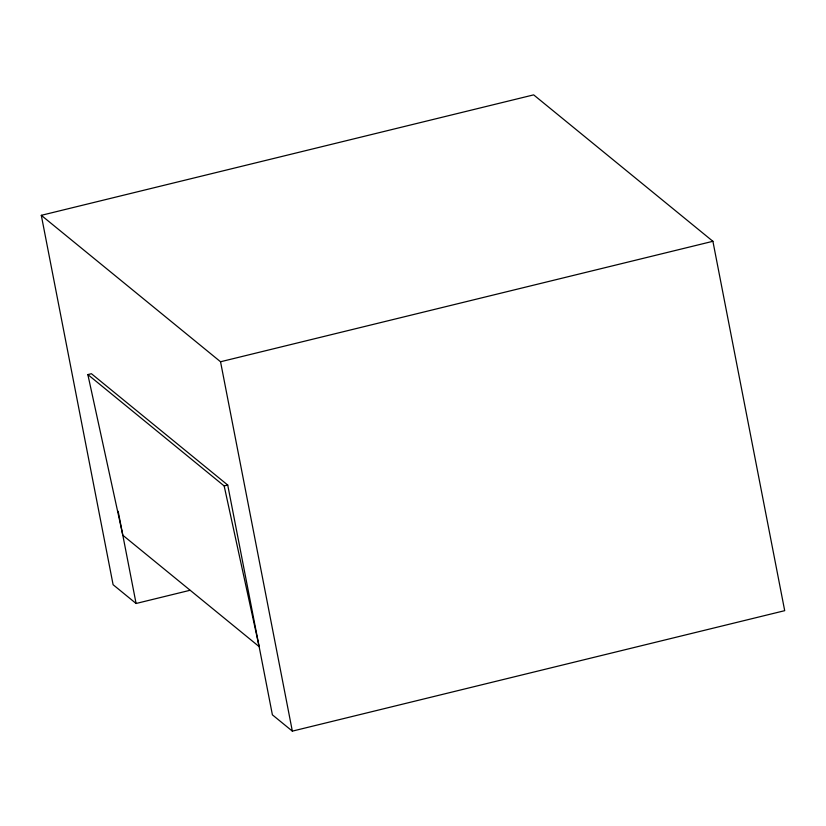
<?xml version="1.0" encoding="UTF-8"?>
<svg xmlns="http://www.w3.org/2000/svg" width="826" height="826" viewBox="0 0 826 826"><rect width="100%" height="100%" fill="white"/><g stroke="black" fill="none" stroke-linecap="round" stroke-linejoin="round"><path stroke-width="1.24" d="M189.939 590.311L136.084 603.486L113.1 584.705L41.3 215.328L533.658 94.866L712.9 241.295L784.7 610.672L292.342 731.134L272.394 714.831L227.728 485.058L91.418 373.713L87.855 374.581L122.826 535.248L259.127 646.603L224.166 485.936L87.855 374.581M41.3 215.328L220.542 361.757L712.9 241.295M224.166 485.936L227.728 485.058M220.542 361.757L292.342 731.134M118.159 511.273L136.084 603.486"/></g></svg>
